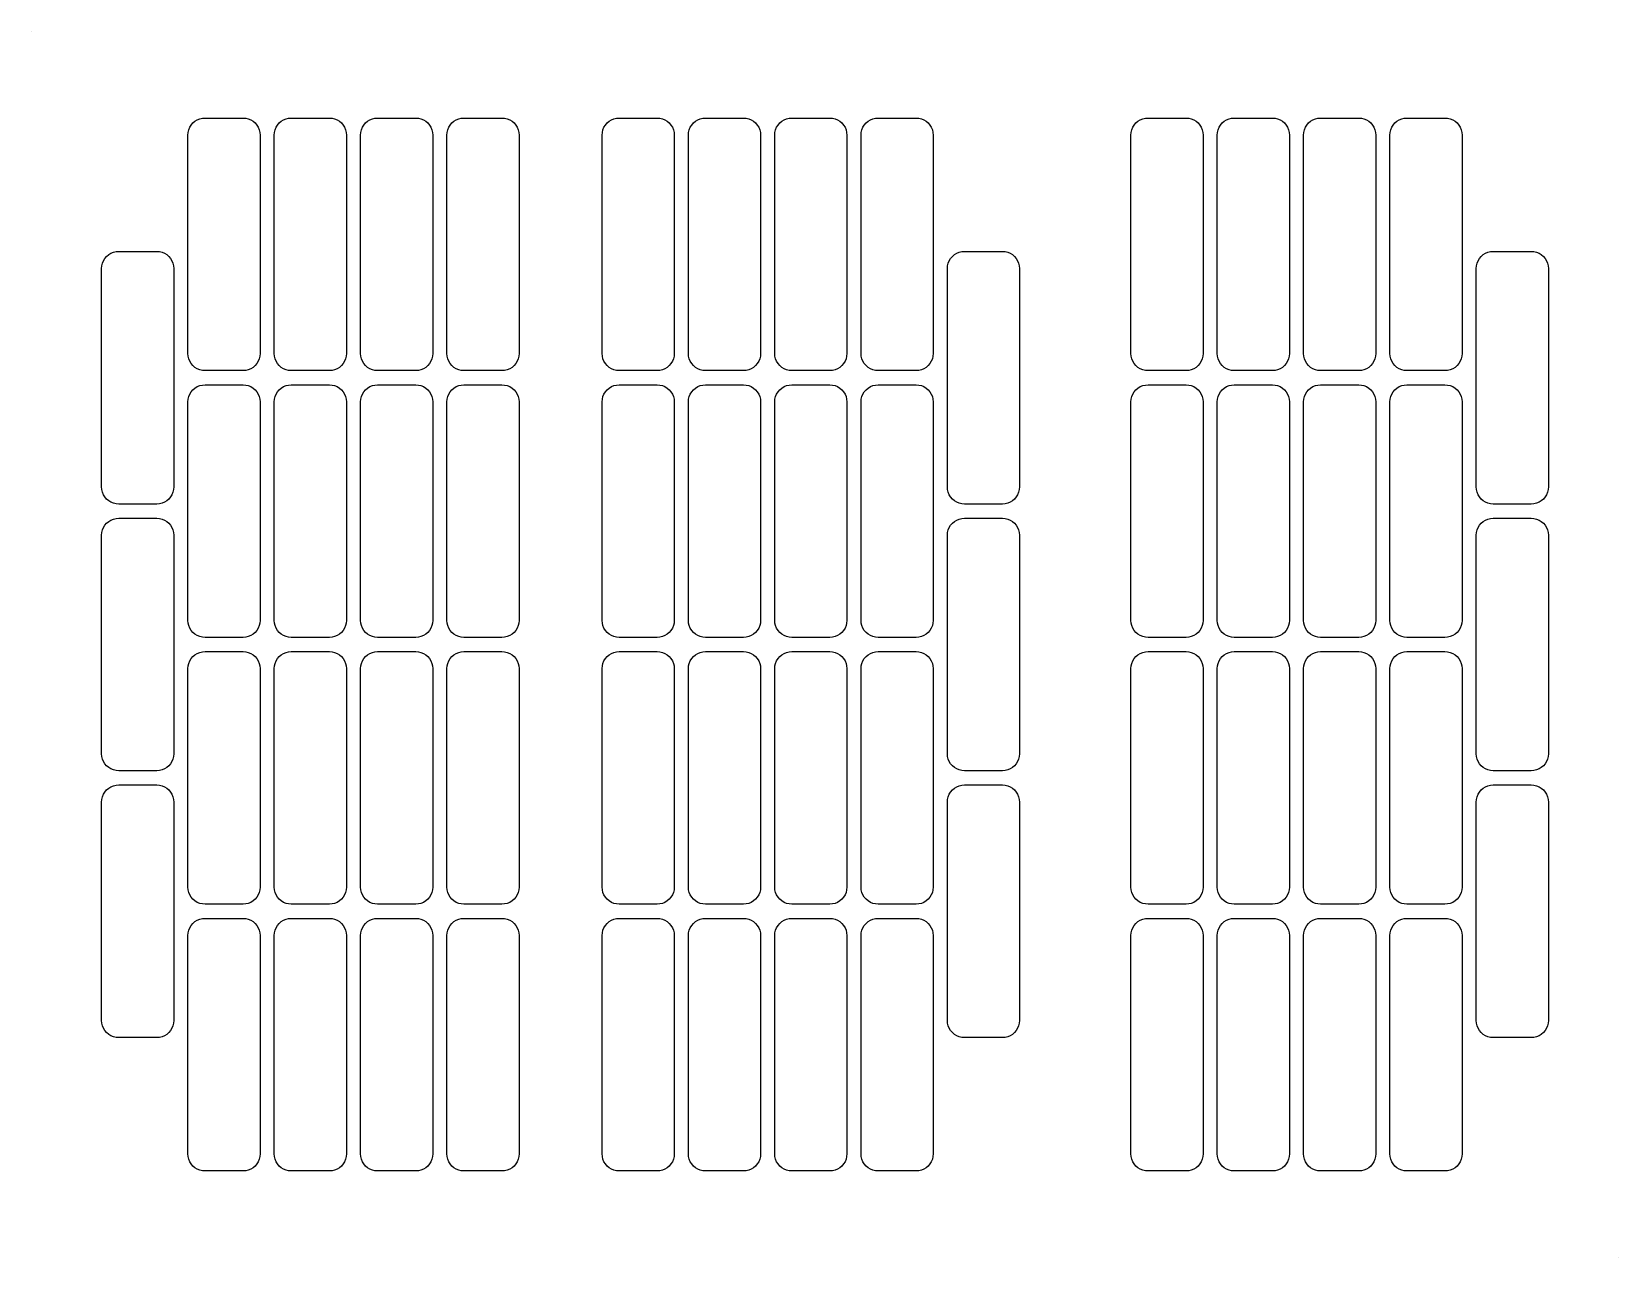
# Model space of a CAD drawing. Extents: x 0 to 279, y 0 to 216.
import ezdxf

# ---------------------------------------------------------------- set-up
doc = ezdxf.new("R2010")
doc.units = 0
doc.layers.add('ANCHOR', color=7, linetype='CONTINUOUS')
doc.layers.add('CUT', color=1, linetype='CONTINUOUS')

msp = doc.modelspace()

# ---------------------------------------------------------------- linework, layer by layer
at = {"layer": 'ANCHOR'}
for points in [[(0, 215.9), (0.01, 215.9), (0.01, 215.89), (0, 215.89)], [(279.39, 0.01), (279.4, 0.01), (279.4, 0), (279.39, 0)]]:
    msp.add_lwpolyline(points, close=True, dxfattribs=at)
at = {"layer": 'CUT'}
for points in [[(37.216, 200.7), (37.6853, 200.6631), (38.1431, 200.5532), (38.578, 200.373), (38.9794, 200.1271), (39.3373, 199.8213), (39.6431, 199.4634), (39.889, 199.062), (40.0692, 198.6271), (40.1791, 198.1693), (40.216, 197.7), (40.216, 159.2), (40.1791, 158.7307), (40.0692, 158.2729), (39.889, 157.838), (39.6431, 157.4366), (39.3373, 157.0787), (38.9794, 156.7729), (38.578, 156.527), (38.1431, 156.3468), (37.6853, 156.2369), (37.216, 156.2), (30.516, 156.2), (30.0467, 156.2369), (29.5889, 156.3468), (29.154, 156.527), (28.7526, 156.7729), (28.3947, 157.0787), (28.0889, 157.4366), (27.843, 157.838), (27.6628, 158.2729), (27.5529, 158.7307), (27.516, 159.2), (27.516, 197.7), (27.5529, 198.1693), (27.6628, 198.6271), (27.843, 199.062), (28.0889, 199.4634), (28.3947, 199.8213), (28.7526, 200.1271), (29.154, 200.373), (29.5889, 200.5532), (30.0467, 200.6631), (30.516, 200.7)], [(52.416, 200.7), (52.8853, 200.6631), (53.3431, 200.5532), (53.778, 200.373), (54.1794, 200.1271), (54.5373, 199.8213), (54.8431, 199.4634), (55.089, 199.062), (55.2692, 198.6271), (55.3791, 198.1693), (55.416, 197.7), (55.416, 159.2), (55.3791, 158.7307), (55.2692, 158.2729), (55.089, 157.838), (54.8431, 157.4366), (54.5373, 157.0787), (54.1794, 156.7729), (53.778, 156.527), (53.3431, 156.3468), (52.8853, 156.2369), (52.416, 156.2), (45.716, 156.2), (45.2467, 156.2369), (44.7889, 156.3468), (44.354, 156.527), (43.9526, 156.7729), (43.5947, 157.0787), (43.2889, 157.4366), (43.043, 157.838), (42.8628, 158.2729), (42.7529, 158.7307), (42.716, 159.2), (42.716, 197.7), (42.7529, 198.1693), (42.8628, 198.6271), (43.043, 199.062), (43.2889, 199.4634), (43.5947, 199.8213), (43.9526, 200.1271), (44.354, 200.373), (44.7889, 200.5532), (45.2467, 200.6631), (45.716, 200.7)], [(67.616, 200.7), (68.0853, 200.6631), (68.5431, 200.5532), (68.978, 200.373), (69.3794, 200.1271), (69.7373, 199.8213), (70.0431, 199.4634), (70.289, 199.062), (70.4692, 198.6271), (70.5791, 198.1693), (70.616, 197.7), (70.616, 159.2), (70.5791, 158.7307), (70.4692, 158.2729), (70.289, 157.838), (70.0431, 157.4366), (69.7373, 157.0787), (69.3794, 156.7729), (68.978, 156.527), (68.5431, 156.3468), (68.0853, 156.2369), (67.616, 156.2), (60.916, 156.2), (60.4467, 156.2369), (59.9889, 156.3468), (59.554, 156.527), (59.1526, 156.7729), (58.7947, 157.0787), (58.4889, 157.4366), (58.243, 157.838), (58.0628, 158.2729), (57.9529, 158.7307), (57.916, 159.2), (57.916, 197.7), (57.9529, 198.1693), (58.0628, 198.6271), (58.243, 199.062), (58.4889, 199.4634), (58.7947, 199.8213), (59.1526, 200.1271), (59.554, 200.373), (59.9889, 200.5532), (60.4467, 200.6631), (60.916, 200.7)], [(82.816, 200.7), (83.2853, 200.6631), (83.7431, 200.5532), (84.178, 200.373), (84.5794, 200.1271), (84.9373, 199.8213), (85.2431, 199.4634), (85.489, 199.062), (85.6692, 198.6271), (85.7791, 198.1693), (85.816, 197.7), (85.816, 159.2), (85.7791, 158.7307), (85.6692, 158.2729), (85.489, 157.838), (85.2431, 157.4366), (84.9373, 157.0787), (84.5794, 156.7729), (84.178, 156.527), (83.7431, 156.3468), (83.2853, 156.2369), (82.816, 156.2), (76.116, 156.2), (75.6467, 156.2369), (75.1889, 156.3468), (74.754, 156.527), (74.3526, 156.7729), (73.9947, 157.0787), (73.6889, 157.4366), (73.443, 157.838), (73.2628, 158.2729), (73.1529, 158.7307), (73.116, 159.2), (73.116, 197.7), (73.1529, 198.1693), (73.2628, 198.6271), (73.443, 199.062), (73.6889, 199.4634), (73.9947, 199.8213), (74.3526, 200.1271), (74.754, 200.373), (75.1889, 200.5532), (75.6467, 200.6631), (76.116, 200.7)], [(110.151, 200.7), (110.6203, 200.6631), (111.0781, 200.5532), (111.513, 200.373), (111.9144, 200.1271), (112.2723, 199.8213), (112.5781, 199.4634), (112.824, 199.062), (113.0042, 198.6271), (113.1141, 198.1693), (113.151, 197.7), (113.151, 159.2), (113.1141, 158.7307), (113.0042, 158.2729), (112.824, 157.838), (112.5781, 157.4366), (112.2723, 157.0787), (111.9144, 156.7729), (111.513, 156.527), (111.0781, 156.3468), (110.6203, 156.2369), (110.151, 156.2), (103.451, 156.2), (102.9817, 156.2369), (102.5239, 156.3468), (102.089, 156.527), (101.6876, 156.7729), (101.3297, 157.0787), (101.0239, 157.4366), (100.778, 157.838), (100.5978, 158.2729), (100.4879, 158.7307), (100.451, 159.2), (100.451, 197.7), (100.4879, 198.1693), (100.5978, 198.6271), (100.778, 199.062), (101.0239, 199.4634), (101.3297, 199.8213), (101.6876, 200.1271), (102.089, 200.373), (102.5239, 200.5532), (102.9817, 200.6631), (103.451, 200.7)], [(125.351, 200.7), (125.8203, 200.6631), (126.2781, 200.5532), (126.713, 200.373), (127.1144, 200.1271), (127.4723, 199.8213), (127.7781, 199.4634), (128.024, 199.062), (128.2042, 198.6271), (128.3141, 198.1693), (128.351, 197.7), (128.351, 159.2), (128.3141, 158.7307), (128.2042, 158.2729), (128.024, 157.838), (127.7781, 157.4366), (127.4723, 157.0787), (127.1144, 156.7729), (126.713, 156.527), (126.2781, 156.3468), (125.8203, 156.2369), (125.351, 156.2), (118.651, 156.2), (118.1817, 156.2369), (117.7239, 156.3468), (117.289, 156.527), (116.8876, 156.7729), (116.5297, 157.0787), (116.2239, 157.4366), (115.978, 157.838), (115.7978, 158.2729), (115.6879, 158.7307), (115.651, 159.2), (115.651, 197.7), (115.6879, 198.1693), (115.7978, 198.6271), (115.978, 199.062), (116.2239, 199.4634), (116.5297, 199.8213), (116.8876, 200.1271), (117.289, 200.373), (117.7239, 200.5532), (118.1817, 200.6631), (118.651, 200.7)], [(140.551, 200.7), (141.0203, 200.6631), (141.4781, 200.5532), (141.913, 200.373), (142.3144, 200.1271), (142.6723, 199.8213), (142.9781, 199.4634), (143.224, 199.062), (143.4042, 198.6271), (143.5141, 198.1693), (143.551, 197.7), (143.551, 159.2), (143.5141, 158.7307), (143.4042, 158.2729), (143.224, 157.838), (142.9781, 157.4366), (142.6723, 157.0787), (142.3144, 156.7729), (141.913, 156.527), (141.4781, 156.3468), (141.0203, 156.2369), (140.551, 156.2), (133.851, 156.2), (133.3817, 156.2369), (132.9239, 156.3468), (132.489, 156.527), (132.0876, 156.7729), (131.7297, 157.0787), (131.4239, 157.4366), (131.178, 157.838), (130.9978, 158.2729), (130.8879, 158.7307), (130.851, 159.2), (130.851, 197.7), (130.8879, 198.1693), (130.9978, 198.6271), (131.178, 199.062), (131.4239, 199.4634), (131.7297, 199.8213), (132.0876, 200.1271), (132.489, 200.373), (132.9239, 200.5532), (133.3817, 200.6631), (133.851, 200.7)], [(155.751, 200.7), (156.2203, 200.6631), (156.6781, 200.5532), (157.113, 200.373), (157.5144, 200.1271), (157.8723, 199.8213), (158.1781, 199.4634), (158.424, 199.062), (158.6042, 198.6271), (158.7141, 198.1693), (158.751, 197.7), (158.751, 159.2), (158.7141, 158.7307), (158.6042, 158.2729), (158.424, 157.838), (158.1781, 157.4366), (157.8723, 157.0787), (157.5144, 156.7729), (157.113, 156.527), (156.6781, 156.3468), (156.2203, 156.2369), (155.751, 156.2), (149.051, 156.2), (148.5817, 156.2369), (148.1239, 156.3468), (147.689, 156.527), (147.2876, 156.7729), (146.9297, 157.0787), (146.6239, 157.4366), (146.378, 157.838), (146.1978, 158.2729), (146.0879, 158.7307), (146.051, 159.2), (146.051, 197.7), (146.0879, 198.1693), (146.1978, 198.6271), (146.378, 199.062), (146.6239, 199.4634), (146.9297, 199.8213), (147.2876, 200.1271), (147.689, 200.373), (148.1239, 200.5532), (148.5817, 200.6631), (149.051, 200.7)], [(203.284, 200.7), (203.7533, 200.6631), (204.2111, 200.5532), (204.646, 200.373), (205.0474, 200.1271), (205.4053, 199.8213), (205.7111, 199.4634), (205.957, 199.062), (206.1372, 198.6271), (206.2471, 198.1693), (206.284, 197.7), (206.284, 159.2), (206.2471, 158.7307), (206.1372, 158.2729), (205.957, 157.838), (205.7111, 157.4366), (205.4053, 157.0787), (205.0474, 156.7729), (204.646, 156.527), (204.2111, 156.3468), (203.7533, 156.2369), (203.284, 156.2), (196.584, 156.2), (196.1147, 156.2369), (195.6569, 156.3468), (195.222, 156.527), (194.8206, 156.7729), (194.4627, 157.0787), (194.1569, 157.4366), (193.911, 157.838), (193.7308, 158.2729), (193.6209, 158.7307), (193.584, 159.2), (193.584, 197.7), (193.6209, 198.1693), (193.7308, 198.6271), (193.911, 199.062), (194.1569, 199.4634), (194.4627, 199.8213), (194.8206, 200.1271), (195.222, 200.373), (195.6569, 200.5532), (196.1147, 200.6631), (196.584, 200.7)], [(218.484, 200.7), (218.9533, 200.6631), (219.4111, 200.5532), (219.846, 200.373), (220.2474, 200.1271), (220.6053, 199.8213), (220.9111, 199.4634), (221.157, 199.062), (221.3372, 198.6271), (221.4471, 198.1693), (221.484, 197.7), (221.484, 159.2), (221.4471, 158.7307), (221.3372, 158.2729), (221.157, 157.838), (220.9111, 157.4366), (220.6053, 157.0787), (220.2474, 156.7729), (219.846, 156.527), (219.4111, 156.3468), (218.9533, 156.2369), (218.484, 156.2), (211.784, 156.2), (211.3147, 156.2369), (210.8569, 156.3468), (210.422, 156.527), (210.0206, 156.7729), (209.6627, 157.0787), (209.3569, 157.4366), (209.111, 157.838), (208.9308, 158.2729), (208.8209, 158.7307), (208.784, 159.2), (208.784, 197.7), (208.8209, 198.1693), (208.9308, 198.6271), (209.111, 199.062), (209.3569, 199.4634), (209.6627, 199.8213), (210.0206, 200.1271), (210.422, 200.373), (210.8569, 200.5532), (211.3147, 200.6631), (211.784, 200.7)], [(233.684, 200.7), (234.1533, 200.6631), (234.6111, 200.5532), (235.046, 200.373), (235.4474, 200.1271), (235.8053, 199.8213), (236.1111, 199.4634), (236.357, 199.062), (236.5372, 198.6271), (236.6471, 198.1693), (236.684, 197.7), (236.684, 159.2), (236.6471, 158.7307), (236.5372, 158.2729), (236.357, 157.838), (236.1111, 157.4366), (235.8053, 157.0787), (235.4474, 156.7729), (235.046, 156.527), (234.6111, 156.3468), (234.1533, 156.2369), (233.684, 156.2), (226.984, 156.2), (226.5147, 156.2369), (226.0569, 156.3468), (225.622, 156.527), (225.2206, 156.7729), (224.8627, 157.0787), (224.5569, 157.4366), (224.311, 157.838), (224.1308, 158.2729), (224.0209, 158.7307), (223.984, 159.2), (223.984, 197.7), (224.0209, 198.1693), (224.1308, 198.6271), (224.311, 199.062), (224.5569, 199.4634), (224.8627, 199.8213), (225.2206, 200.1271), (225.622, 200.373), (226.0569, 200.5532), (226.5147, 200.6631), (226.984, 200.7)], [(248.884, 200.7), (249.3533, 200.6631), (249.8111, 200.5532), (250.246, 200.373), (250.6474, 200.1271), (251.0053, 199.8213), (251.3111, 199.4634), (251.557, 199.062), (251.7372, 198.6271), (251.8471, 198.1693), (251.884, 197.7), (251.884, 159.2), (251.8471, 158.7307), (251.7372, 158.2729), (251.557, 157.838), (251.3111, 157.4366), (251.0053, 157.0787), (250.6474, 156.7729), (250.246, 156.527), (249.8111, 156.3468), (249.3533, 156.2369), (248.884, 156.2), (242.184, 156.2), (241.7147, 156.2369), (241.2569, 156.3468), (240.822, 156.527), (240.4206, 156.7729), (240.0627, 157.0787), (239.7569, 157.4366), (239.511, 157.838), (239.3308, 158.2729), (239.2209, 158.7307), (239.184, 159.2), (239.184, 197.7), (239.2209, 198.1693), (239.3308, 198.6271), (239.511, 199.062), (239.7569, 199.4634), (240.0627, 199.8213), (240.4206, 200.1271), (240.822, 200.373), (241.2569, 200.5532), (241.7147, 200.6631), (242.184, 200.7)], [(22.016, 177.2), (22.4853, 177.1631), (22.9431, 177.0532), (23.378, 176.873), (23.7794, 176.6271), (24.1373, 176.3213), (24.4431, 175.9634), (24.689, 175.562), (24.8692, 175.1271), (24.9791, 174.6693), (25.016, 174.2), (25.016, 135.7), (24.9791, 135.2307), (24.8692, 134.7729), (24.689, 134.338), (24.4431, 133.9366), (24.1373, 133.5787), (23.7794, 133.2729), (23.378, 133.027), (22.9431, 132.8468), (22.4853, 132.7369), (22.016, 132.7), (15.316, 132.7), (14.8467, 132.7369), (14.3889, 132.8468), (13.954, 133.027), (13.5526, 133.2729), (13.1947, 133.5787), (12.8889, 133.9366), (12.643, 134.338), (12.4628, 134.7729), (12.3529, 135.2307), (12.316, 135.7), (12.316, 174.2), (12.3529, 174.6693), (12.4628, 175.1271), (12.643, 175.562), (12.8889, 175.9634), (13.1947, 176.3213), (13.5526, 176.6271), (13.954, 176.873), (14.3889, 177.0532), (14.8467, 177.1631), (15.316, 177.2)], [(170.951, 177.2), (171.4203, 177.1631), (171.8781, 177.0532), (172.313, 176.873), (172.7144, 176.6271), (173.0723, 176.3213), (173.3781, 175.9634), (173.624, 175.562), (173.8042, 175.1271), (173.9141, 174.6693), (173.951, 174.2), (173.951, 135.7), (173.9141, 135.2307), (173.8042, 134.7729), (173.624, 134.338), (173.3781, 133.9366), (173.0723, 133.5787), (172.7144, 133.2729), (172.313, 133.027), (171.8781, 132.8468), (171.4203, 132.7369), (170.951, 132.7), (164.251, 132.7), (163.7817, 132.7369), (163.3239, 132.8468), (162.889, 133.027), (162.4876, 133.2729), (162.1297, 133.5787), (161.8239, 133.9366), (161.578, 134.338), (161.3978, 134.7729), (161.2879, 135.2307), (161.251, 135.7), (161.251, 174.2), (161.2879, 174.6693), (161.3978, 175.1271), (161.578, 175.562), (161.8239, 175.9634), (162.1297, 176.3213), (162.4876, 176.6271), (162.889, 176.873), (163.3239, 177.0532), (163.7817, 177.1631), (164.251, 177.2)], [(264.084, 177.2), (264.5533, 177.1631), (265.0111, 177.0532), (265.446, 176.873), (265.8474, 176.6271), (266.2053, 176.3213), (266.5111, 175.9634), (266.757, 175.562), (266.9372, 175.1271), (267.0471, 174.6693), (267.084, 174.2), (267.084, 135.7), (267.0471, 135.2307), (266.9372, 134.7729), (266.757, 134.338), (266.5111, 133.9366), (266.2053, 133.5787), (265.8474, 133.2729), (265.446, 133.027), (265.0111, 132.8468), (264.5533, 132.7369), (264.084, 132.7), (257.384, 132.7), (256.9147, 132.7369), (256.4569, 132.8468), (256.022, 133.027), (255.6206, 133.2729), (255.2627, 133.5787), (254.9569, 133.9366), (254.711, 134.338), (254.5308, 134.7729), (254.4209, 135.2307), (254.384, 135.7), (254.384, 174.2), (254.4209, 174.6693), (254.5308, 175.1271), (254.711, 175.562), (254.9569, 175.9634), (255.2627, 176.3213), (255.6206, 176.6271), (256.022, 176.873), (256.4569, 177.0532), (256.9147, 177.1631), (257.384, 177.2)], [(37.216, 153.7), (37.6853, 153.6631), (38.1431, 153.5532), (38.578, 153.373), (38.9794, 153.1271), (39.3373, 152.8213), (39.6431, 152.4634), (39.889, 152.062), (40.0692, 151.6271), (40.1791, 151.1693), (40.216, 150.7), (40.216, 112.2), (40.1791, 111.7307), (40.0692, 111.2729), (39.889, 110.838), (39.6431, 110.4366), (39.3373, 110.0787), (38.9794, 109.7729), (38.578, 109.527), (38.1431, 109.3468), (37.6853, 109.2369), (37.216, 109.2), (30.516, 109.2), (30.0467, 109.2369), (29.5889, 109.3468), (29.154, 109.527), (28.7526, 109.7729), (28.3947, 110.0787), (28.0889, 110.4366), (27.843, 110.838), (27.6628, 111.2729), (27.5529, 111.7307), (27.516, 112.2), (27.516, 150.7), (27.5529, 151.1693), (27.6628, 151.6271), (27.843, 152.062), (28.0889, 152.4634), (28.3947, 152.8213), (28.7526, 153.1271), (29.154, 153.373), (29.5889, 153.5532), (30.0467, 153.6631), (30.516, 153.7)], [(52.416, 153.7), (52.8853, 153.6631), (53.3431, 153.5532), (53.778, 153.373), (54.1794, 153.1271), (54.5373, 152.8213), (54.8431, 152.4634), (55.089, 152.062), (55.2692, 151.6271), (55.3791, 151.1693), (55.416, 150.7), (55.416, 112.2), (55.3791, 111.7307), (55.2692, 111.2729), (55.089, 110.838), (54.8431, 110.4366), (54.5373, 110.0787), (54.1794, 109.7729), (53.778, 109.527), (53.3431, 109.3468), (52.8853, 109.2369), (52.416, 109.2), (45.716, 109.2), (45.2467, 109.2369), (44.7889, 109.3468), (44.354, 109.527), (43.9526, 109.7729), (43.5947, 110.0787), (43.2889, 110.4366), (43.043, 110.838), (42.8628, 111.2729), (42.7529, 111.7307), (42.716, 112.2), (42.716, 150.7), (42.7529, 151.1693), (42.8628, 151.6271), (43.043, 152.062), (43.2889, 152.4634), (43.5947, 152.8213), (43.9526, 153.1271), (44.354, 153.373), (44.7889, 153.5532), (45.2467, 153.6631), (45.716, 153.7)], [(67.616, 153.7), (68.0853, 153.6631), (68.5431, 153.5532), (68.978, 153.373), (69.3794, 153.1271), (69.7373, 152.8213), (70.0431, 152.4634), (70.289, 152.062), (70.4692, 151.6271), (70.5791, 151.1693), (70.616, 150.7), (70.616, 112.2), (70.5791, 111.7307), (70.4692, 111.2729), (70.289, 110.838), (70.0431, 110.4366), (69.7373, 110.0787), (69.3794, 109.7729), (68.978, 109.527), (68.5431, 109.3468), (68.0853, 109.2369), (67.616, 109.2), (60.916, 109.2), (60.4467, 109.2369), (59.9889, 109.3468), (59.554, 109.527), (59.1526, 109.7729), (58.7947, 110.0787), (58.4889, 110.4366), (58.243, 110.838), (58.0628, 111.2729), (57.9529, 111.7307), (57.916, 112.2), (57.916, 150.7), (57.9529, 151.1693), (58.0628, 151.6271), (58.243, 152.062), (58.4889, 152.4634), (58.7947, 152.8213), (59.1526, 153.1271), (59.554, 153.373), (59.9889, 153.5532), (60.4467, 153.6631), (60.916, 153.7)], [(82.816, 153.7), (83.2853, 153.6631), (83.7431, 153.5532), (84.178, 153.373), (84.5794, 153.1271), (84.9373, 152.8213), (85.2431, 152.4634), (85.489, 152.062), (85.6692, 151.6271), (85.7791, 151.1693), (85.816, 150.7), (85.816, 112.2), (85.7791, 111.7307), (85.6692, 111.2729), (85.489, 110.838), (85.2431, 110.4366), (84.9373, 110.0787), (84.5794, 109.7729), (84.178, 109.527), (83.7431, 109.3468), (83.2853, 109.2369), (82.816, 109.2), (76.116, 109.2), (75.6467, 109.2369), (75.1889, 109.3468), (74.754, 109.527), (74.3526, 109.7729), (73.9947, 110.0787), (73.6889, 110.4366), (73.443, 110.838), (73.2628, 111.2729), (73.1529, 111.7307), (73.116, 112.2), (73.116, 150.7), (73.1529, 151.1693), (73.2628, 151.6271), (73.443, 152.062), (73.6889, 152.4634), (73.9947, 152.8213), (74.3526, 153.1271), (74.754, 153.373), (75.1889, 153.5532), (75.6467, 153.6631), (76.116, 153.7)], [(110.151, 153.7), (110.6203, 153.6631), (111.0781, 153.5532), (111.513, 153.373), (111.9144, 153.1271), (112.2723, 152.8213), (112.5781, 152.4634), (112.824, 152.062), (113.0042, 151.6271), (113.1141, 151.1693), (113.151, 150.7), (113.151, 112.2), (113.1141, 111.7307), (113.0042, 111.2729), (112.824, 110.838), (112.5781, 110.4366), (112.2723, 110.0787), (111.9144, 109.7729), (111.513, 109.527), (111.0781, 109.3468), (110.6203, 109.2369), (110.151, 109.2), (103.451, 109.2), (102.9817, 109.2369), (102.5239, 109.3468), (102.089, 109.527), (101.6876, 109.7729), (101.3297, 110.0787), (101.0239, 110.4366), (100.778, 110.838), (100.5978, 111.2729), (100.4879, 111.7307), (100.451, 112.2), (100.451, 150.7), (100.4879, 151.1693), (100.5978, 151.6271), (100.778, 152.062), (101.0239, 152.4634), (101.3297, 152.8213), (101.6876, 153.1271), (102.089, 153.373), (102.5239, 153.5532), (102.9817, 153.6631), (103.451, 153.7)], [(125.351, 153.7), (125.8203, 153.6631), (126.2781, 153.5532), (126.713, 153.373), (127.1144, 153.1271), (127.4723, 152.8213), (127.7781, 152.4634), (128.024, 152.062), (128.2042, 151.6271), (128.3141, 151.1693), (128.351, 150.7), (128.351, 112.2), (128.3141, 111.7307), (128.2042, 111.2729), (128.024, 110.838), (127.7781, 110.4366), (127.4723, 110.0787), (127.1144, 109.7729), (126.713, 109.527), (126.2781, 109.3468), (125.8203, 109.2369), (125.351, 109.2), (118.651, 109.2), (118.1817, 109.2369), (117.7239, 109.3468), (117.289, 109.527), (116.8876, 109.7729), (116.5297, 110.0787), (116.2239, 110.4366), (115.978, 110.838), (115.7978, 111.2729), (115.6879, 111.7307), (115.651, 112.2), (115.651, 150.7), (115.6879, 151.1693), (115.7978, 151.6271), (115.978, 152.062), (116.2239, 152.4634), (116.5297, 152.8213), (116.8876, 153.1271), (117.289, 153.373), (117.7239, 153.5532), (118.1817, 153.6631), (118.651, 153.7)], [(140.551, 153.7), (141.0203, 153.6631), (141.4781, 153.5532), (141.913, 153.373), (142.3144, 153.1271), (142.6723, 152.8213), (142.9781, 152.4634), (143.224, 152.062), (143.4042, 151.6271), (143.5141, 151.1693), (143.551, 150.7), (143.551, 112.2), (143.5141, 111.7307), (143.4042, 111.2729), (143.224, 110.838), (142.9781, 110.4366), (142.6723, 110.0787), (142.3144, 109.7729), (141.913, 109.527), (141.4781, 109.3468), (141.0203, 109.2369), (140.551, 109.2), (133.851, 109.2), (133.3817, 109.2369), (132.9239, 109.3468), (132.489, 109.527), (132.0876, 109.7729), (131.7297, 110.0787), (131.4239, 110.4366), (131.178, 110.838), (130.9978, 111.2729), (130.8879, 111.7307), (130.851, 112.2), (130.851, 150.7), (130.8879, 151.1693), (130.9978, 151.6271), (131.178, 152.062), (131.4239, 152.4634), (131.7297, 152.8213), (132.0876, 153.1271), (132.489, 153.373), (132.9239, 153.5532), (133.3817, 153.6631), (133.851, 153.7)], [(155.751, 153.7), (156.2203, 153.6631), (156.6781, 153.5532), (157.113, 153.373), (157.5144, 153.1271), (157.8723, 152.8213), (158.1781, 152.4634), (158.424, 152.062), (158.6042, 151.6271), (158.7141, 151.1693), (158.751, 150.7), (158.751, 112.2), (158.7141, 111.7307), (158.6042, 111.2729), (158.424, 110.838), (158.1781, 110.4366), (157.8723, 110.0787), (157.5144, 109.7729), (157.113, 109.527), (156.6781, 109.3468), (156.2203, 109.2369), (155.751, 109.2), (149.051, 109.2), (148.5817, 109.2369), (148.1239, 109.3468), (147.689, 109.527), (147.2876, 109.7729), (146.9297, 110.0787), (146.6239, 110.4366), (146.378, 110.838), (146.1978, 111.2729), (146.0879, 111.7307), (146.051, 112.2), (146.051, 150.7), (146.0879, 151.1693), (146.1978, 151.6271), (146.378, 152.062), (146.6239, 152.4634), (146.9297, 152.8213), (147.2876, 153.1271), (147.689, 153.373), (148.1239, 153.5532), (148.5817, 153.6631), (149.051, 153.7)], [(203.284, 153.7), (203.7533, 153.6631), (204.2111, 153.5532), (204.646, 153.373), (205.0474, 153.1271), (205.4053, 152.8213), (205.7111, 152.4634), (205.957, 152.062), (206.1372, 151.6271), (206.2471, 151.1693), (206.284, 150.7), (206.284, 112.2), (206.2471, 111.7307), (206.1372, 111.2729), (205.957, 110.838), (205.7111, 110.4366), (205.4053, 110.0787), (205.0474, 109.7729), (204.646, 109.527), (204.2111, 109.3468), (203.7533, 109.2369), (203.284, 109.2), (196.584, 109.2), (196.1147, 109.2369), (195.6569, 109.3468), (195.222, 109.527), (194.8206, 109.7729), (194.4627, 110.0787), (194.1569, 110.4366), (193.911, 110.838), (193.7308, 111.2729), (193.6209, 111.7307), (193.584, 112.2), (193.584, 150.7), (193.6209, 151.1693), (193.7308, 151.6271), (193.911, 152.062), (194.1569, 152.4634), (194.4627, 152.8213), (194.8206, 153.1271), (195.222, 153.373), (195.6569, 153.5532), (196.1147, 153.6631), (196.584, 153.7)], [(218.484, 153.7), (218.9533, 153.6631), (219.4111, 153.5532), (219.846, 153.373), (220.2474, 153.1271), (220.6053, 152.8213), (220.9111, 152.4634), (221.157, 152.062), (221.3372, 151.6271), (221.4471, 151.1693), (221.484, 150.7), (221.484, 112.2), (221.4471, 111.7307), (221.3372, 111.2729), (221.157, 110.838), (220.9111, 110.4366), (220.6053, 110.0787), (220.2474, 109.7729), (219.846, 109.527), (219.4111, 109.3468), (218.9533, 109.2369), (218.484, 109.2), (211.784, 109.2), (211.3147, 109.2369), (210.8569, 109.3468), (210.422, 109.527), (210.0206, 109.7729), (209.6627, 110.0787), (209.3569, 110.4366), (209.111, 110.838), (208.9308, 111.2729), (208.8209, 111.7307), (208.784, 112.2), (208.784, 150.7), (208.8209, 151.1693), (208.9308, 151.6271), (209.111, 152.062), (209.3569, 152.4634), (209.6627, 152.8213), (210.0206, 153.1271), (210.422, 153.373), (210.8569, 153.5532), (211.3147, 153.6631), (211.784, 153.7)], [(233.684, 153.7), (234.1533, 153.6631), (234.6111, 153.5532), (235.046, 153.373), (235.4474, 153.1271), (235.8053, 152.8213), (236.1111, 152.4634), (236.357, 152.062), (236.5372, 151.6271), (236.6471, 151.1693), (236.684, 150.7), (236.684, 112.2), (236.6471, 111.7307), (236.5372, 111.2729), (236.357, 110.838), (236.1111, 110.4366), (235.8053, 110.0787), (235.4474, 109.7729), (235.046, 109.527), (234.6111, 109.3468), (234.1533, 109.2369), (233.684, 109.2), (226.984, 109.2), (226.5147, 109.2369), (226.0569, 109.3468), (225.622, 109.527), (225.2206, 109.7729), (224.8627, 110.0787), (224.5569, 110.4366), (224.311, 110.838), (224.1308, 111.2729), (224.0209, 111.7307), (223.984, 112.2), (223.984, 150.7), (224.0209, 151.1693), (224.1308, 151.6271), (224.311, 152.062), (224.5569, 152.4634), (224.8627, 152.8213), (225.2206, 153.1271), (225.622, 153.373), (226.0569, 153.5532), (226.5147, 153.6631), (226.984, 153.7)], [(248.884, 153.7), (249.3533, 153.6631), (249.8111, 153.5532), (250.246, 153.373), (250.6474, 153.1271), (251.0053, 152.8213), (251.3111, 152.4634), (251.557, 152.062), (251.7372, 151.6271), (251.8471, 151.1693), (251.884, 150.7), (251.884, 112.2), (251.8471, 111.7307), (251.7372, 111.2729), (251.557, 110.838), (251.3111, 110.4366), (251.0053, 110.0787), (250.6474, 109.7729), (250.246, 109.527), (249.8111, 109.3468), (249.3533, 109.2369), (248.884, 109.2), (242.184, 109.2), (241.7147, 109.2369), (241.2569, 109.3468), (240.822, 109.527), (240.4206, 109.7729), (240.0627, 110.0787), (239.7569, 110.4366), (239.511, 110.838), (239.3308, 111.2729), (239.2209, 111.7307), (239.184, 112.2), (239.184, 150.7), (239.2209, 151.1693), (239.3308, 151.6271), (239.511, 152.062), (239.7569, 152.4634), (240.0627, 152.8213), (240.4206, 153.1271), (240.822, 153.373), (241.2569, 153.5532), (241.7147, 153.6631), (242.184, 153.7)], [(22.016, 130.2), (22.4853, 130.1631), (22.9431, 130.0532), (23.378, 129.873), (23.7794, 129.6271), (24.1373, 129.3213), (24.4431, 128.9634), (24.689, 128.562), (24.8692, 128.1271), (24.9791, 127.6693), (25.016, 127.2), (25.016, 88.7), (24.9791, 88.2307), (24.8692, 87.7729), (24.689, 87.338), (24.4431, 86.9366), (24.1373, 86.5787), (23.7794, 86.2729), (23.378, 86.027), (22.9431, 85.8468), (22.4853, 85.7369), (22.016, 85.7), (15.316, 85.7), (14.8467, 85.7369), (14.3889, 85.8468), (13.954, 86.027), (13.5526, 86.2729), (13.1947, 86.5787), (12.8889, 86.9366), (12.643, 87.338), (12.4628, 87.7729), (12.3529, 88.2307), (12.316, 88.7), (12.316, 127.2), (12.3529, 127.6693), (12.4628, 128.1271), (12.643, 128.562), (12.8889, 128.9634), (13.1947, 129.3213), (13.5526, 129.6271), (13.954, 129.873), (14.3889, 130.0532), (14.8467, 130.1631), (15.316, 130.2)], [(170.951, 130.2), (171.4203, 130.1631), (171.8781, 130.0532), (172.313, 129.873), (172.7144, 129.6271), (173.0723, 129.3213), (173.3781, 128.9634), (173.624, 128.562), (173.8042, 128.1271), (173.9141, 127.6693), (173.951, 127.2), (173.951, 88.7), (173.9141, 88.2307), (173.8042, 87.7729), (173.624, 87.338), (173.3781, 86.9366), (173.0723, 86.5787), (172.7144, 86.2729), (172.313, 86.027), (171.8781, 85.8468), (171.4203, 85.7369), (170.951, 85.7), (164.251, 85.7), (163.7817, 85.7369), (163.3239, 85.8468), (162.889, 86.027), (162.4876, 86.2729), (162.1297, 86.5787), (161.8239, 86.9366), (161.578, 87.338), (161.3978, 87.7729), (161.2879, 88.2307), (161.251, 88.7), (161.251, 127.2), (161.2879, 127.6693), (161.3978, 128.1271), (161.578, 128.562), (161.8239, 128.9634), (162.1297, 129.3213), (162.4876, 129.6271), (162.889, 129.873), (163.3239, 130.0532), (163.7817, 130.1631), (164.251, 130.2)], [(264.084, 130.2), (264.5533, 130.1631), (265.0111, 130.0532), (265.446, 129.873), (265.8474, 129.6271), (266.2053, 129.3213), (266.5111, 128.9634), (266.757, 128.562), (266.9372, 128.1271), (267.0471, 127.6693), (267.084, 127.2), (267.084, 88.7), (267.0471, 88.2307), (266.9372, 87.7729), (266.757, 87.338), (266.5111, 86.9366), (266.2053, 86.5787), (265.8474, 86.2729), (265.446, 86.027), (265.0111, 85.8468), (264.5533, 85.7369), (264.084, 85.7), (257.384, 85.7), (256.9147, 85.7369), (256.4569, 85.8468), (256.022, 86.027), (255.6206, 86.2729), (255.2627, 86.5787), (254.9569, 86.9366), (254.711, 87.338), (254.5308, 87.7729), (254.4209, 88.2307), (254.384, 88.7), (254.384, 127.2), (254.4209, 127.6693), (254.5308, 128.1271), (254.711, 128.562), (254.9569, 128.9634), (255.2627, 129.3213), (255.6206, 129.6271), (256.022, 129.873), (256.4569, 130.0532), (256.9147, 130.1631), (257.384, 130.2)], [(37.216, 106.7), (37.6853, 106.6631), (38.1431, 106.5532), (38.578, 106.373), (38.9794, 106.1271), (39.3373, 105.8213), (39.6431, 105.4634), (39.889, 105.062), (40.0692, 104.6271), (40.1791, 104.1693), (40.216, 103.7), (40.216, 65.2), (40.1791, 64.7307), (40.0692, 64.2729), (39.889, 63.838), (39.6431, 63.4366), (39.3373, 63.0787), (38.9794, 62.7729), (38.578, 62.527), (38.1431, 62.3468), (37.6853, 62.2369), (37.216, 62.2), (30.516, 62.2), (30.0467, 62.2369), (29.5889, 62.3468), (29.154, 62.527), (28.7526, 62.7729), (28.3947, 63.0787), (28.0889, 63.4366), (27.843, 63.838), (27.6628, 64.2729), (27.5529, 64.7307), (27.516, 65.2), (27.516, 103.7), (27.5529, 104.1693), (27.6628, 104.6271), (27.843, 105.062), (28.0889, 105.4634), (28.3947, 105.8213), (28.7526, 106.1271), (29.154, 106.373), (29.5889, 106.5532), (30.0467, 106.6631), (30.516, 106.7)], [(52.416, 106.7), (52.8853, 106.6631), (53.3431, 106.5532), (53.778, 106.373), (54.1794, 106.1271), (54.5373, 105.8213), (54.8431, 105.4634), (55.089, 105.062), (55.2692, 104.6271), (55.3791, 104.1693), (55.416, 103.7), (55.416, 65.2), (55.3791, 64.7307), (55.2692, 64.2729), (55.089, 63.838), (54.8431, 63.4366), (54.5373, 63.0787), (54.1794, 62.7729), (53.778, 62.527), (53.3431, 62.3468), (52.8853, 62.2369), (52.416, 62.2), (45.716, 62.2), (45.2467, 62.2369), (44.7889, 62.3468), (44.354, 62.527), (43.9526, 62.7729), (43.5947, 63.0787), (43.2889, 63.4366), (43.043, 63.838), (42.8628, 64.2729), (42.7529, 64.7307), (42.716, 65.2), (42.716, 103.7), (42.7529, 104.1693), (42.8628, 104.6271), (43.043, 105.062), (43.2889, 105.4634), (43.5947, 105.8213), (43.9526, 106.1271), (44.354, 106.373), (44.7889, 106.5532), (45.2467, 106.6631), (45.716, 106.7)], [(67.616, 106.7), (68.0853, 106.6631), (68.5431, 106.5532), (68.978, 106.373), (69.3794, 106.1271), (69.7373, 105.8213), (70.0431, 105.4634), (70.289, 105.062), (70.4692, 104.6271), (70.5791, 104.1693), (70.616, 103.7), (70.616, 65.2), (70.5791, 64.7307), (70.4692, 64.2729), (70.289, 63.838), (70.0431, 63.4366), (69.7373, 63.0787), (69.3794, 62.7729), (68.978, 62.527), (68.5431, 62.3468), (68.0853, 62.2369), (67.616, 62.2), (60.916, 62.2), (60.4467, 62.2369), (59.9889, 62.3468), (59.554, 62.527), (59.1526, 62.7729), (58.7947, 63.0787), (58.4889, 63.4366), (58.243, 63.838), (58.0628, 64.2729), (57.9529, 64.7307), (57.916, 65.2), (57.916, 103.7), (57.9529, 104.1693), (58.0628, 104.6271), (58.243, 105.062), (58.4889, 105.4634), (58.7947, 105.8213), (59.1526, 106.1271), (59.554, 106.373), (59.9889, 106.5532), (60.4467, 106.6631), (60.916, 106.7)], [(82.816, 106.7), (83.2853, 106.6631), (83.7431, 106.5532), (84.178, 106.373), (84.5794, 106.1271), (84.9373, 105.8213), (85.2431, 105.4634), (85.489, 105.062), (85.6692, 104.6271), (85.7791, 104.1693), (85.816, 103.7), (85.816, 65.2), (85.7791, 64.7307), (85.6692, 64.2729), (85.489, 63.838), (85.2431, 63.4366), (84.9373, 63.0787), (84.5794, 62.7729), (84.178, 62.527), (83.7431, 62.3468), (83.2853, 62.2369), (82.816, 62.2), (76.116, 62.2), (75.6467, 62.2369), (75.1889, 62.3468), (74.754, 62.527), (74.3526, 62.7729), (73.9947, 63.0787), (73.6889, 63.4366), (73.443, 63.838), (73.2628, 64.2729), (73.1529, 64.7307), (73.116, 65.2), (73.116, 103.7), (73.1529, 104.1693), (73.2628, 104.6271), (73.443, 105.062), (73.6889, 105.4634), (73.9947, 105.8213), (74.3526, 106.1271), (74.754, 106.373), (75.1889, 106.5532), (75.6467, 106.6631), (76.116, 106.7)], [(110.151, 106.7), (110.6203, 106.6631), (111.0781, 106.5532), (111.513, 106.373), (111.9144, 106.1271), (112.2723, 105.8213), (112.5781, 105.4634), (112.824, 105.062), (113.0042, 104.6271), (113.1141, 104.1693), (113.151, 103.7), (113.151, 65.2), (113.1141, 64.7307), (113.0042, 64.2729), (112.824, 63.838), (112.5781, 63.4366), (112.2723, 63.0787), (111.9144, 62.7729), (111.513, 62.527), (111.0781, 62.3468), (110.6203, 62.2369), (110.151, 62.2), (103.451, 62.2), (102.9817, 62.2369), (102.5239, 62.3468), (102.089, 62.527), (101.6876, 62.7729), (101.3297, 63.0787), (101.0239, 63.4366), (100.778, 63.838), (100.5978, 64.2729), (100.4879, 64.7307), (100.451, 65.2), (100.451, 103.7), (100.4879, 104.1693), (100.5978, 104.6271), (100.778, 105.062), (101.0239, 105.4634), (101.3297, 105.8213), (101.6876, 106.1271), (102.089, 106.373), (102.5239, 106.5532), (102.9817, 106.6631), (103.451, 106.7)], [(125.351, 106.7), (125.8203, 106.6631), (126.2781, 106.5532), (126.713, 106.373), (127.1144, 106.1271), (127.4723, 105.8213), (127.7781, 105.4634), (128.024, 105.062), (128.2042, 104.6271), (128.3141, 104.1693), (128.351, 103.7), (128.351, 65.2), (128.3141, 64.7307), (128.2042, 64.2729), (128.024, 63.838), (127.7781, 63.4366), (127.4723, 63.0787), (127.1144, 62.7729), (126.713, 62.527), (126.2781, 62.3468), (125.8203, 62.2369), (125.351, 62.2), (118.651, 62.2), (118.1817, 62.2369), (117.7239, 62.3468), (117.289, 62.527), (116.8876, 62.7729), (116.5297, 63.0787), (116.2239, 63.4366), (115.978, 63.838), (115.7978, 64.2729), (115.6879, 64.7307), (115.651, 65.2), (115.651, 103.7), (115.6879, 104.1693), (115.7978, 104.6271), (115.978, 105.062), (116.2239, 105.4634), (116.5297, 105.8213), (116.8876, 106.1271), (117.289, 106.373), (117.7239, 106.5532), (118.1817, 106.6631), (118.651, 106.7)], [(140.551, 106.7), (141.0203, 106.6631), (141.4781, 106.5532), (141.913, 106.373), (142.3144, 106.1271), (142.6723, 105.8213), (142.9781, 105.4634), (143.224, 105.062), (143.4042, 104.6271), (143.5141, 104.1693), (143.551, 103.7), (143.551, 65.2), (143.5141, 64.7307), (143.4042, 64.2729), (143.224, 63.838), (142.9781, 63.4366), (142.6723, 63.0787), (142.3144, 62.7729), (141.913, 62.527), (141.4781, 62.3468), (141.0203, 62.2369), (140.551, 62.2), (133.851, 62.2), (133.3817, 62.2369), (132.9239, 62.3468), (132.489, 62.527), (132.0876, 62.7729), (131.7297, 63.0787), (131.4239, 63.4366), (131.178, 63.838), (130.9978, 64.2729), (130.8879, 64.7307), (130.851, 65.2), (130.851, 103.7), (130.8879, 104.1693), (130.9978, 104.6271), (131.178, 105.062), (131.4239, 105.4634), (131.7297, 105.8213), (132.0876, 106.1271), (132.489, 106.373), (132.9239, 106.5532), (133.3817, 106.6631), (133.851, 106.7)], [(155.751, 106.7), (156.2203, 106.6631), (156.6781, 106.5532), (157.113, 106.373), (157.5144, 106.1271), (157.8723, 105.8213), (158.1781, 105.4634), (158.424, 105.062), (158.6042, 104.6271), (158.7141, 104.1693), (158.751, 103.7), (158.751, 65.2), (158.7141, 64.7307), (158.6042, 64.2729), (158.424, 63.838), (158.1781, 63.4366), (157.8723, 63.0787), (157.5144, 62.7729), (157.113, 62.527), (156.6781, 62.3468), (156.2203, 62.2369), (155.751, 62.2), (149.051, 62.2), (148.5817, 62.2369), (148.1239, 62.3468), (147.689, 62.527), (147.2876, 62.7729), (146.9297, 63.0787), (146.6239, 63.4366), (146.378, 63.838), (146.1978, 64.2729), (146.0879, 64.7307), (146.051, 65.2), (146.051, 103.7), (146.0879, 104.1693), (146.1978, 104.6271), (146.378, 105.062), (146.6239, 105.4634), (146.9297, 105.8213), (147.2876, 106.1271), (147.689, 106.373), (148.1239, 106.5532), (148.5817, 106.6631), (149.051, 106.7)], [(203.284, 106.7), (203.7533, 106.6631), (204.2111, 106.5532), (204.646, 106.373), (205.0474, 106.1271), (205.4053, 105.8213), (205.7111, 105.4634), (205.957, 105.062), (206.1372, 104.6271), (206.2471, 104.1693), (206.284, 103.7), (206.284, 65.2), (206.2471, 64.7307), (206.1372, 64.2729), (205.957, 63.838), (205.7111, 63.4366), (205.4053, 63.0787), (205.0474, 62.7729), (204.646, 62.527), (204.2111, 62.3468), (203.7533, 62.2369), (203.284, 62.2), (196.584, 62.2), (196.1147, 62.2369), (195.6569, 62.3468), (195.222, 62.527), (194.8206, 62.7729), (194.4627, 63.0787), (194.1569, 63.4366), (193.911, 63.838), (193.7308, 64.2729), (193.6209, 64.7307), (193.584, 65.2), (193.584, 103.7), (193.6209, 104.1693), (193.7308, 104.6271), (193.911, 105.062), (194.1569, 105.4634), (194.4627, 105.8213), (194.8206, 106.1271), (195.222, 106.373), (195.6569, 106.5532), (196.1147, 106.6631), (196.584, 106.7)], [(218.484, 106.7), (218.9533, 106.6631), (219.4111, 106.5532), (219.846, 106.373), (220.2474, 106.1271), (220.6053, 105.8213), (220.9111, 105.4634), (221.157, 105.062), (221.3372, 104.6271), (221.4471, 104.1693), (221.484, 103.7), (221.484, 65.2), (221.4471, 64.7307), (221.3372, 64.2729), (221.157, 63.838), (220.9111, 63.4366), (220.6053, 63.0787), (220.2474, 62.7729), (219.846, 62.527), (219.4111, 62.3468), (218.9533, 62.2369), (218.484, 62.2), (211.784, 62.2), (211.3147, 62.2369), (210.8569, 62.3468), (210.422, 62.527), (210.0206, 62.7729), (209.6627, 63.0787), (209.3569, 63.4366), (209.111, 63.838), (208.9308, 64.2729), (208.8209, 64.7307), (208.784, 65.2), (208.784, 103.7), (208.8209, 104.1693), (208.9308, 104.6271), (209.111, 105.062), (209.3569, 105.4634), (209.6627, 105.8213), (210.0206, 106.1271), (210.422, 106.373), (210.8569, 106.5532), (211.3147, 106.6631), (211.784, 106.7)], [(233.684, 106.7), (234.1533, 106.6631), (234.6111, 106.5532), (235.046, 106.373), (235.4474, 106.1271), (235.8053, 105.8213), (236.1111, 105.4634), (236.357, 105.062), (236.5372, 104.6271), (236.6471, 104.1693), (236.684, 103.7), (236.684, 65.2), (236.6471, 64.7307), (236.5372, 64.2729), (236.357, 63.838), (236.1111, 63.4366), (235.8053, 63.0787), (235.4474, 62.7729), (235.046, 62.527), (234.6111, 62.3468), (234.1533, 62.2369), (233.684, 62.2), (226.984, 62.2), (226.5147, 62.2369), (226.0569, 62.3468), (225.622, 62.527), (225.2206, 62.7729), (224.8627, 63.0787), (224.5569, 63.4366), (224.311, 63.838), (224.1308, 64.2729), (224.0209, 64.7307), (223.984, 65.2), (223.984, 103.7), (224.0209, 104.1693), (224.1308, 104.6271), (224.311, 105.062), (224.5569, 105.4634), (224.8627, 105.8213), (225.2206, 106.1271), (225.622, 106.373), (226.0569, 106.5532), (226.5147, 106.6631), (226.984, 106.7)], [(248.884, 106.7), (249.3533, 106.6631), (249.8111, 106.5532), (250.246, 106.373), (250.6474, 106.1271), (251.0053, 105.8213), (251.3111, 105.4634), (251.557, 105.062), (251.7372, 104.6271), (251.8471, 104.1693), (251.884, 103.7), (251.884, 65.2), (251.8471, 64.7307), (251.7372, 64.2729), (251.557, 63.838), (251.3111, 63.4366), (251.0053, 63.0787), (250.6474, 62.7729), (250.246, 62.527), (249.8111, 62.3468), (249.3533, 62.2369), (248.884, 62.2), (242.184, 62.2), (241.7147, 62.2369), (241.2569, 62.3468), (240.822, 62.527), (240.4206, 62.7729), (240.0627, 63.0787), (239.7569, 63.4366), (239.511, 63.838), (239.3308, 64.2729), (239.2209, 64.7307), (239.184, 65.2), (239.184, 103.7), (239.2209, 104.1693), (239.3308, 104.6271), (239.511, 105.062), (239.7569, 105.4634), (240.0627, 105.8213), (240.4206, 106.1271), (240.822, 106.373), (241.2569, 106.5532), (241.7147, 106.6631), (242.184, 106.7)], [(22.016, 83.2), (22.4853, 83.1631), (22.9431, 83.0532), (23.378, 82.873), (23.7794, 82.6271), (24.1373, 82.3213), (24.4431, 81.9634), (24.689, 81.562), (24.8692, 81.1271), (24.9791, 80.6693), (25.016, 80.2), (25.016, 41.7), (24.9791, 41.2307), (24.8692, 40.7729), (24.689, 40.338), (24.4431, 39.9366), (24.1373, 39.5787), (23.7794, 39.2729), (23.378, 39.027), (22.9431, 38.8468), (22.4853, 38.7369), (22.016, 38.7), (15.316, 38.7), (14.8467, 38.7369), (14.3889, 38.8468), (13.954, 39.027), (13.5526, 39.2729), (13.1947, 39.5787), (12.8889, 39.9366), (12.643, 40.338), (12.4628, 40.7729), (12.3529, 41.2307), (12.316, 41.7), (12.316, 80.2), (12.3529, 80.6693), (12.4628, 81.1271), (12.643, 81.562), (12.8889, 81.9634), (13.1947, 82.3213), (13.5526, 82.6271), (13.954, 82.873), (14.3889, 83.0532), (14.8467, 83.1631), (15.316, 83.2)], [(170.951, 83.2), (171.4203, 83.1631), (171.8781, 83.0532), (172.313, 82.873), (172.7144, 82.6271), (173.0723, 82.3213), (173.3781, 81.9634), (173.624, 81.562), (173.8042, 81.1271), (173.9141, 80.6693), (173.951, 80.2), (173.951, 41.7), (173.9141, 41.2307), (173.8042, 40.7729), (173.624, 40.338), (173.3781, 39.9366), (173.0723, 39.5787), (172.7144, 39.2729), (172.313, 39.027), (171.8781, 38.8468), (171.4203, 38.7369), (170.951, 38.7), (164.251, 38.7), (163.7817, 38.7369), (163.3239, 38.8468), (162.889, 39.027), (162.4876, 39.2729), (162.1297, 39.5787), (161.8239, 39.9366), (161.578, 40.338), (161.3978, 40.7729), (161.2879, 41.2307), (161.251, 41.7), (161.251, 80.2), (161.2879, 80.6693), (161.3978, 81.1271), (161.578, 81.562), (161.8239, 81.9634), (162.1297, 82.3213), (162.4876, 82.6271), (162.889, 82.873), (163.3239, 83.0532), (163.7817, 83.1631), (164.251, 83.2)], [(264.084, 83.2), (264.5533, 83.1631), (265.0111, 83.0532), (265.446, 82.873), (265.8474, 82.6271), (266.2053, 82.3213), (266.5111, 81.9634), (266.757, 81.562), (266.9372, 81.1271), (267.0471, 80.6693), (267.084, 80.2), (267.084, 41.7), (267.0471, 41.2307), (266.9372, 40.7729), (266.757, 40.338), (266.5111, 39.9366), (266.2053, 39.5787), (265.8474, 39.2729), (265.446, 39.027), (265.0111, 38.8468), (264.5533, 38.7369), (264.084, 38.7), (257.384, 38.7), (256.9147, 38.7369), (256.4569, 38.8468), (256.022, 39.027), (255.6206, 39.2729), (255.2627, 39.5787), (254.9569, 39.9366), (254.711, 40.338), (254.5308, 40.7729), (254.4209, 41.2307), (254.384, 41.7), (254.384, 80.2), (254.4209, 80.6693), (254.5308, 81.1271), (254.711, 81.562), (254.9569, 81.9634), (255.2627, 82.3213), (255.6206, 82.6271), (256.022, 82.873), (256.4569, 83.0532), (256.9147, 83.1631), (257.384, 83.2)], [(37.216, 59.7), (37.6853, 59.6631), (38.1431, 59.5532), (38.578, 59.373), (38.9794, 59.1271), (39.3373, 58.8213), (39.6431, 58.4634), (39.889, 58.062), (40.0692, 57.6271), (40.1791, 57.1693), (40.216, 56.7), (40.216, 18.2), (40.1791, 17.7307), (40.0692, 17.2729), (39.889, 16.838), (39.6431, 16.4366), (39.3373, 16.0787), (38.9794, 15.7729), (38.578, 15.527), (38.1431, 15.3468), (37.6853, 15.2369), (37.216, 15.2), (30.516, 15.2), (30.0467, 15.2369), (29.5889, 15.3468), (29.154, 15.527), (28.7526, 15.7729), (28.3947, 16.0787), (28.0889, 16.4366), (27.843, 16.838), (27.6628, 17.2729), (27.5529, 17.7307), (27.516, 18.2), (27.516, 56.7), (27.5529, 57.1693), (27.6628, 57.6271), (27.843, 58.062), (28.0889, 58.4634), (28.3947, 58.8213), (28.7526, 59.1271), (29.154, 59.373), (29.5889, 59.5532), (30.0467, 59.6631), (30.516, 59.7)], [(52.416, 59.7), (52.8853, 59.6631), (53.3431, 59.5532), (53.778, 59.373), (54.1794, 59.1271), (54.5373, 58.8213), (54.8431, 58.4634), (55.089, 58.062), (55.2692, 57.6271), (55.3791, 57.1693), (55.416, 56.7), (55.416, 18.2), (55.3791, 17.7307), (55.2692, 17.2729), (55.089, 16.838), (54.8431, 16.4366), (54.5373, 16.0787), (54.1794, 15.7729), (53.778, 15.527), (53.3431, 15.3468), (52.8853, 15.2369), (52.416, 15.2), (45.716, 15.2), (45.2467, 15.2369), (44.7889, 15.3468), (44.354, 15.527), (43.9526, 15.7729), (43.5947, 16.0787), (43.2889, 16.4366), (43.043, 16.838), (42.8628, 17.2729), (42.7529, 17.7307), (42.716, 18.2), (42.716, 56.7), (42.7529, 57.1693), (42.8628, 57.6271), (43.043, 58.062), (43.2889, 58.4634), (43.5947, 58.8213), (43.9526, 59.1271), (44.354, 59.373), (44.7889, 59.5532), (45.2467, 59.6631), (45.716, 59.7)], [(67.616, 59.7), (68.0853, 59.6631), (68.5431, 59.5532), (68.978, 59.373), (69.3794, 59.1271), (69.7373, 58.8213), (70.0431, 58.4634), (70.289, 58.062), (70.4692, 57.6271), (70.5791, 57.1693), (70.616, 56.7), (70.616, 18.2), (70.5791, 17.7307), (70.4692, 17.2729), (70.289, 16.838), (70.0431, 16.4366), (69.7373, 16.0787), (69.3794, 15.7729), (68.978, 15.527), (68.5431, 15.3468), (68.0853, 15.2369), (67.616, 15.2), (60.916, 15.2), (60.4467, 15.2369), (59.9889, 15.3468), (59.554, 15.527), (59.1526, 15.7729), (58.7947, 16.0787), (58.4889, 16.4366), (58.243, 16.838), (58.0628, 17.2729), (57.9529, 17.7307), (57.916, 18.2), (57.916, 56.7), (57.9529, 57.1693), (58.0628, 57.6271), (58.243, 58.062), (58.4889, 58.4634), (58.7947, 58.8213), (59.1526, 59.1271), (59.554, 59.373), (59.9889, 59.5532), (60.4467, 59.6631), (60.916, 59.7)], [(82.816, 59.7), (83.2853, 59.6631), (83.7431, 59.5532), (84.178, 59.373), (84.5794, 59.1271), (84.9373, 58.8213), (85.2431, 58.4634), (85.489, 58.062), (85.6692, 57.6271), (85.7791, 57.1693), (85.816, 56.7), (85.816, 18.2), (85.7791, 17.7307), (85.6692, 17.2729), (85.489, 16.838), (85.2431, 16.4366), (84.9373, 16.0787), (84.5794, 15.7729), (84.178, 15.527), (83.7431, 15.3468), (83.2853, 15.2369), (82.816, 15.2), (76.116, 15.2), (75.6467, 15.2369), (75.1889, 15.3468), (74.754, 15.527), (74.3526, 15.7729), (73.9947, 16.0787), (73.6889, 16.4366), (73.443, 16.838), (73.2628, 17.2729), (73.1529, 17.7307), (73.116, 18.2), (73.116, 56.7), (73.1529, 57.1693), (73.2628, 57.6271), (73.443, 58.062), (73.6889, 58.4634), (73.9947, 58.8213), (74.3526, 59.1271), (74.754, 59.373), (75.1889, 59.5532), (75.6467, 59.6631), (76.116, 59.7)], [(110.151, 59.7), (110.6203, 59.6631), (111.0781, 59.5532), (111.513, 59.373), (111.9144, 59.1271), (112.2723, 58.8213), (112.5781, 58.4634), (112.824, 58.062), (113.0042, 57.6271), (113.1141, 57.1693), (113.151, 56.7), (113.151, 18.2), (113.1141, 17.7307), (113.0042, 17.2729), (112.824, 16.838), (112.5781, 16.4366), (112.2723, 16.0787), (111.9144, 15.7729), (111.513, 15.527), (111.0781, 15.3468), (110.6203, 15.2369), (110.151, 15.2), (103.451, 15.2), (102.9817, 15.2369), (102.5239, 15.3468), (102.089, 15.527), (101.6876, 15.7729), (101.3297, 16.0787), (101.0239, 16.4366), (100.778, 16.838), (100.5978, 17.2729), (100.4879, 17.7307), (100.451, 18.2), (100.451, 56.7), (100.4879, 57.1693), (100.5978, 57.6271), (100.778, 58.062), (101.0239, 58.4634), (101.3297, 58.8213), (101.6876, 59.1271), (102.089, 59.373), (102.5239, 59.5532), (102.9817, 59.6631), (103.451, 59.7)], [(125.351, 59.7), (125.8203, 59.6631), (126.2781, 59.5532), (126.713, 59.373), (127.1144, 59.1271), (127.4723, 58.8213), (127.7781, 58.4634), (128.024, 58.062), (128.2042, 57.6271), (128.3141, 57.1693), (128.351, 56.7), (128.351, 18.2), (128.3141, 17.7307), (128.2042, 17.2729), (128.024, 16.838), (127.7781, 16.4366), (127.4723, 16.0787), (127.1144, 15.7729), (126.713, 15.527), (126.2781, 15.3468), (125.8203, 15.2369), (125.351, 15.2), (118.651, 15.2), (118.1817, 15.2369), (117.7239, 15.3468), (117.289, 15.527), (116.8876, 15.7729), (116.5297, 16.0787), (116.2239, 16.4366), (115.978, 16.838), (115.7978, 17.2729), (115.6879, 17.7307), (115.651, 18.2), (115.651, 56.7), (115.6879, 57.1693), (115.7978, 57.6271), (115.978, 58.062), (116.2239, 58.4634), (116.5297, 58.8213), (116.8876, 59.1271), (117.289, 59.373), (117.7239, 59.5532), (118.1817, 59.6631), (118.651, 59.7)], [(140.551, 59.7), (141.0203, 59.6631), (141.4781, 59.5532), (141.913, 59.373), (142.3144, 59.1271), (142.6723, 58.8213), (142.9781, 58.4634), (143.224, 58.062), (143.4042, 57.6271), (143.5141, 57.1693), (143.551, 56.7), (143.551, 18.2), (143.5141, 17.7307), (143.4042, 17.2729), (143.224, 16.838), (142.9781, 16.4366), (142.6723, 16.0787), (142.3144, 15.7729), (141.913, 15.527), (141.4781, 15.3468), (141.0203, 15.2369), (140.551, 15.2), (133.851, 15.2), (133.3817, 15.2369), (132.9239, 15.3468), (132.489, 15.527), (132.0876, 15.7729), (131.7297, 16.0787), (131.4239, 16.4366), (131.178, 16.838), (130.9978, 17.2729), (130.8879, 17.7307), (130.851, 18.2), (130.851, 56.7), (130.8879, 57.1693), (130.9978, 57.6271), (131.178, 58.062), (131.4239, 58.4634), (131.7297, 58.8213), (132.0876, 59.1271), (132.489, 59.373), (132.9239, 59.5532), (133.3817, 59.6631), (133.851, 59.7)], [(155.751, 59.7), (156.2203, 59.6631), (156.6781, 59.5532), (157.113, 59.373), (157.5144, 59.1271), (157.8723, 58.8213), (158.1781, 58.4634), (158.424, 58.062), (158.6042, 57.6271), (158.7141, 57.1693), (158.751, 56.7), (158.751, 18.2), (158.7141, 17.7307), (158.6042, 17.2729), (158.424, 16.838), (158.1781, 16.4366), (157.8723, 16.0787), (157.5144, 15.7729), (157.113, 15.527), (156.6781, 15.3468), (156.2203, 15.2369), (155.751, 15.2), (149.051, 15.2), (148.5817, 15.2369), (148.1239, 15.3468), (147.689, 15.527), (147.2876, 15.7729), (146.9297, 16.0787), (146.6239, 16.4366), (146.378, 16.838), (146.1978, 17.2729), (146.0879, 17.7307), (146.051, 18.2), (146.051, 56.7), (146.0879, 57.1693), (146.1978, 57.6271), (146.378, 58.062), (146.6239, 58.4634), (146.9297, 58.8213), (147.2876, 59.1271), (147.689, 59.373), (148.1239, 59.5532), (148.5817, 59.6631), (149.051, 59.7)], [(203.284, 59.7), (203.7533, 59.6631), (204.2111, 59.5532), (204.646, 59.373), (205.0474, 59.1271), (205.4053, 58.8213), (205.7111, 58.4634), (205.957, 58.062), (206.1372, 57.6271), (206.2471, 57.1693), (206.284, 56.7), (206.284, 18.2), (206.2471, 17.7307), (206.1372, 17.2729), (205.957, 16.838), (205.7111, 16.4366), (205.4053, 16.0787), (205.0474, 15.7729), (204.646, 15.527), (204.2111, 15.3468), (203.7533, 15.2369), (203.284, 15.2), (196.584, 15.2), (196.1147, 15.2369), (195.6569, 15.3468), (195.222, 15.527), (194.8206, 15.7729), (194.4627, 16.0787), (194.1569, 16.4366), (193.911, 16.838), (193.7308, 17.2729), (193.6209, 17.7307), (193.584, 18.2), (193.584, 56.7), (193.6209, 57.1693), (193.7308, 57.6271), (193.911, 58.062), (194.1569, 58.4634), (194.4627, 58.8213), (194.8206, 59.1271), (195.222, 59.373), (195.6569, 59.5532), (196.1147, 59.6631), (196.584, 59.7)], [(218.484, 59.7), (218.9533, 59.6631), (219.4111, 59.5532), (219.846, 59.373), (220.2474, 59.1271), (220.6053, 58.8213), (220.9111, 58.4634), (221.157, 58.062), (221.3372, 57.6271), (221.4471, 57.1693), (221.484, 56.7), (221.484, 18.2), (221.4471, 17.7307), (221.3372, 17.2729), (221.157, 16.838), (220.9111, 16.4366), (220.6053, 16.0787), (220.2474, 15.7729), (219.846, 15.527), (219.4111, 15.3468), (218.9533, 15.2369), (218.484, 15.2), (211.784, 15.2), (211.3147, 15.2369), (210.8569, 15.3468), (210.422, 15.527), (210.0206, 15.7729), (209.6627, 16.0787), (209.3569, 16.4366), (209.111, 16.838), (208.9308, 17.2729), (208.8209, 17.7307), (208.784, 18.2), (208.784, 56.7), (208.8209, 57.1693), (208.9308, 57.6271), (209.111, 58.062), (209.3569, 58.4634), (209.6627, 58.8213), (210.0206, 59.1271), (210.422, 59.373), (210.8569, 59.5532), (211.3147, 59.6631), (211.784, 59.7)], [(233.684, 59.7), (234.1533, 59.6631), (234.6111, 59.5532), (235.046, 59.373), (235.4474, 59.1271), (235.8053, 58.8213), (236.1111, 58.4634), (236.357, 58.062), (236.5372, 57.6271), (236.6471, 57.1693), (236.684, 56.7), (236.684, 18.2), (236.6471, 17.7307), (236.5372, 17.2729), (236.357, 16.838), (236.1111, 16.4366), (235.8053, 16.0787), (235.4474, 15.7729), (235.046, 15.527), (234.6111, 15.3468), (234.1533, 15.2369), (233.684, 15.2), (226.984, 15.2), (226.5147, 15.2369), (226.0569, 15.3468), (225.622, 15.527), (225.2206, 15.7729), (224.8627, 16.0787), (224.5569, 16.4366), (224.311, 16.838), (224.1308, 17.2729), (224.0209, 17.7307), (223.984, 18.2), (223.984, 56.7), (224.0209, 57.1693), (224.1308, 57.6271), (224.311, 58.062), (224.5569, 58.4634), (224.8627, 58.8213), (225.2206, 59.1271), (225.622, 59.373), (226.0569, 59.5532), (226.5147, 59.6631), (226.984, 59.7)], [(248.884, 59.7), (249.3533, 59.6631), (249.8111, 59.5532), (250.246, 59.373), (250.6474, 59.1271), (251.0053, 58.8213), (251.3111, 58.4634), (251.557, 58.062), (251.7372, 57.6271), (251.8471, 57.1693), (251.884, 56.7), (251.884, 18.2), (251.8471, 17.7307), (251.7372, 17.2729), (251.557, 16.838), (251.3111, 16.4366), (251.0053, 16.0787), (250.6474, 15.7729), (250.246, 15.527), (249.8111, 15.3468), (249.3533, 15.2369), (248.884, 15.2), (242.184, 15.2), (241.7147, 15.2369), (241.2569, 15.3468), (240.822, 15.527), (240.4206, 15.7729), (240.0627, 16.0787), (239.7569, 16.4366), (239.511, 16.838), (239.3308, 17.2729), (239.2209, 17.7307), (239.184, 18.2), (239.184, 56.7), (239.2209, 57.1693), (239.3308, 57.6271), (239.511, 58.062), (239.7569, 58.4634), (240.0627, 58.8213), (240.4206, 59.1271), (240.822, 59.373), (241.2569, 59.5532), (241.7147, 59.6631), (242.184, 59.7)]]:
    msp.add_lwpolyline(points, close=True, dxfattribs=at)

doc.saveas('drawing.dxf')
